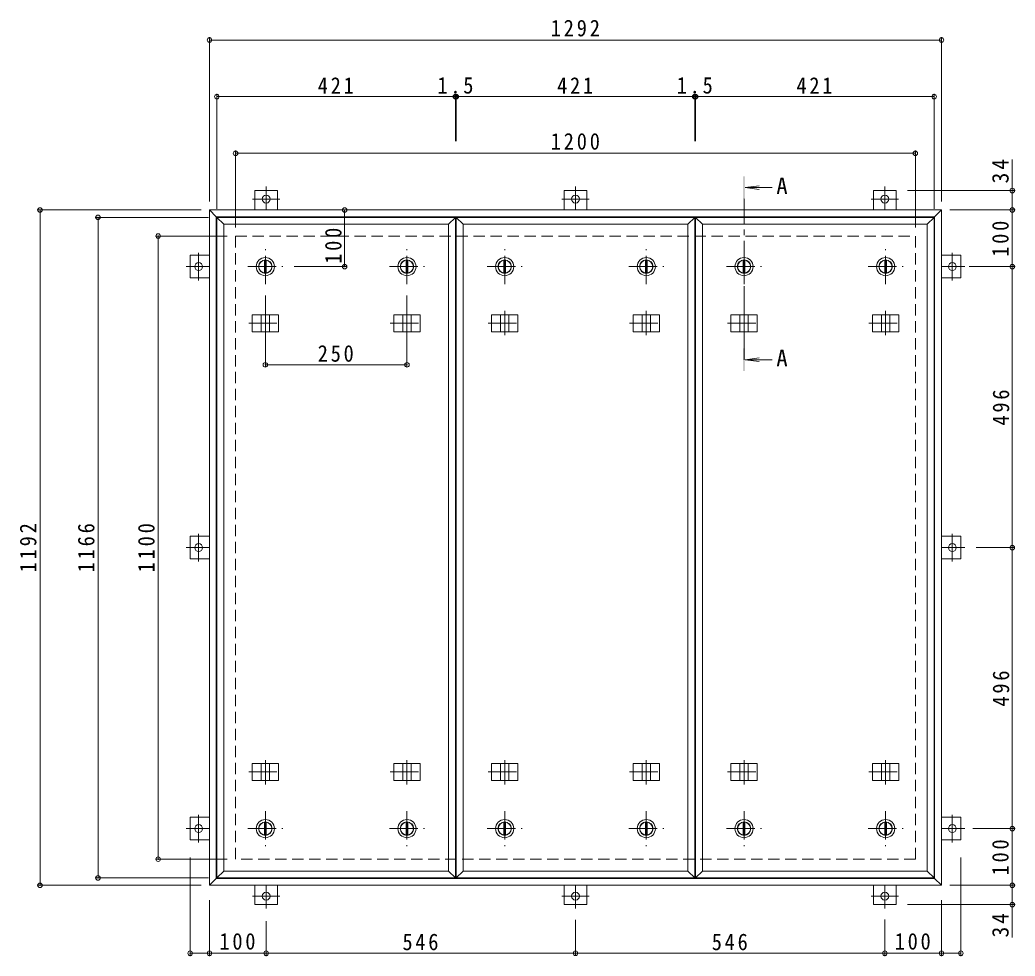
# Model space of a CAD drawing. Units: millimetres at full size, sheet at 1:10. Extents: x -2570 to 2340, y -1962 to 1368.
# Drawn here: x -2253 to -496, y -284 to 1368 of the extents above; entities that cross this region are included whole.
import ezdxf
from ezdxf.enums import TextEntityAlignment as Align

# ---------------------------------------------------------------- set-up
doc = ezdxf.new("R2010")
doc.units = ezdxf.units.MM
doc.header["$LTSCALE"] = 10
doc.header["$PDMODE"] = 32
doc.header["$PDSIZE"] = 8
doc.linetypes.add('CHAIN1', pattern=[8, 5, -1, 1, -1])
doc.linetypes.add('DASHED2', pattern=[3, 2, -1])
for name, color, linetype, lineweight in [('0-1_躯体', 2, 'DASHED2', 9), ('0-2_仕上', 3, 'Continuous', 9), ('0-3_建具', 4, 'Continuous', 9), ('0-5_寸法', 4, 'Continuous', 9), ('0-C', 2, 'Continuous', 9), ('0-E', 3, 'Continuous', 9), ('0-F', 7, 'Continuous', 9)]:
    doc.layers.add(name, color=color, linetype=linetype, lineweight=lineweight)
doc.styles.add('ＭＳ ゴシック', font='')
doc.styles.get('ＭＳ ゴシック').set_extended_font_data('MS Gothic')

msp = doc.modelspace()

# ---------------------------------------------------------------- linework, layer by layer
at = {"layer": '0-1_躯体'}
for p, q in [((-1872.33, 986.92), (-672.33, 986.92)), ((-1872.33, -113.08), (-1872.33, 986.92)), ((-672.33, 986.92), (-672.33, -113.08)), ((-672.33, -113.08), (-1872.33, -113.08))]:
    msp.add_line(p, q, dxfattribs=at)
at = {"layer": '0-2_仕上'}
for p, q in [((-1905.33, 1019.92), (-1484.33, 1019.92)), ((-1905.33, -146.08), (-1905.33, 1019.92)), ((-1496.33, 1007.92), (-1484.33, 1019.92)), ((-1484.33, -146.08), (-1484.33, 1019.92)), ((-1482.83, 1019.92), (-1061.83, 1019.92)), ((-1482.83, -146.08), (-1482.83, 1019.92)), ((-1073.83, 1007.92), (-1061.83, 1019.92)), ((-1061.83, -146.08), (-1061.83, 1019.92)), ((-1060.33, 1019.92), (-639.33, 1019.92)), ((-1060.33, -146.08), (-1060.33, 1019.92)), ((-651.33, 1007.92), (-639.33, 1019.92)), ((-639.33, -146.08), (-639.33, 1019.92)), ((-1893.33, -134.08), (-1893.33, 1007.92)), ((-1496.33, -134.08), (-1496.33, 1007.92)), ((-1470.83, -134.08), (-1470.83, 1007.92)), ((-1073.83, -134.08), (-1073.83, 1007.92)), ((-1048.33, -134.08), (-1048.33, 1007.92)), ((-651.33, -134.08), (-651.33, 1007.92)), ((-1905.33, -146.08), (-1893.33, -134.08)), ((-1496.33, -134.08), (-1893.33, -134.08)), ((-1484.33, -146.08), (-1496.33, -134.08)), ((-1482.83, -146.08), (-1470.83, -134.08)), ((-1073.83, -134.08), (-1470.83, -134.08)), ((-1061.83, -146.08), (-1073.83, -134.08)), ((-1060.33, -146.08), (-1048.33, -134.08)), ((-651.33, -134.08), (-1048.33, -134.08)), ((-639.33, -146.08), (-651.33, -134.08)), ((-1484.33, -146.08), (-1905.33, -146.08)), ((-1061.83, -146.08), (-1482.83, -146.08)), ((-639.33, -146.08), (-1060.33, -146.08))]:
    msp.add_line(p, q, dxfattribs=at)
for points in [[(-1905.33, 1019.92), (-1893.33, 1007.92), (-1496.33, 1007.92)], [(-1482.83, 1019.92), (-1470.83, 1007.92), (-1073.83, 1007.92)], [(-1060.33, 1019.92), (-1048.33, 1007.92), (-651.33, 1007.92)]]:
    msp.add_lwpolyline(points, dxfattribs=at)
at = {"layer": '0-3_建具', "color": 2}
for p, q in [((-1918.33, 1032.92), (-1906.33, 1020.92)), ((-1918.33, 1032.92), (-626.33, 1032.92)), ((-1918.33, -159.08), (-1918.33, 1032.92)), ((-1906.33, 1020.92), (-638.33, 1020.92)), ((-1906.33, -147.08), (-1906.33, 1020.92)), ((-638.33, 1020.92), (-626.33, 1032.92)), ((-638.33, -147.08), (-638.33, 1020.92)), ((-626.33, 1032.92), (-626.33, -159.08)), ((-1906.33, -147.08), (-1918.33, -159.08)), ((-638.33, -147.08), (-1906.33, -147.08)), ((-638.33, -147.08), (-626.33, -159.08)), ((-626.33, -159.08), (-1918.33, -159.08))]:
    msp.add_line(p, q, dxfattribs=at)
at = {"layer": '0-3_建具'}
for p, q in [((-1842.92, 847.92), (-1842.92, 817.92)), ((-1842.92, 847.92), (-1796.74, 847.92)), ((-1827.33, 847.92), (-1827.33, 817.92)), ((-1812.33, 847.92), (-1812.33, 817.92)), ((-1796.74, 847.92), (-1796.74, 817.92)), ((-1592.92, 847.92), (-1592.92, 817.92)), ((-1592.92, 847.92), (-1546.74, 847.92)), ((-1577.33, 847.92), (-1577.33, 817.92)), ((-1562.33, 847.92), (-1562.33, 817.92)), ((-1546.74, 847.92), (-1546.74, 817.92)), ((-1420.42, 847.92), (-1420.42, 817.92)), ((-1420.42, 847.92), (-1374.24, 847.92)), ((-1404.83, 847.92), (-1404.83, 817.92)), ((-1389.83, 847.92), (-1389.83, 817.92)), ((-1374.24, 847.92), (-1374.24, 817.92)), ((-1170.42, 847.92), (-1170.42, 817.92)), ((-1170.42, 847.92), (-1124.24, 847.92)), ((-1154.83, 847.92), (-1154.83, 817.92)), ((-1139.83, 847.92), (-1139.83, 817.92)), ((-1124.24, 847.92), (-1124.24, 817.92)), ((-997.92, 847.92), (-997.92, 817.92)), ((-997.92, 847.92), (-951.74, 847.92)), ((-982.33, 847.92), (-982.33, 817.92)), ((-967.33, 847.92), (-967.33, 817.92)), ((-951.74, 847.92), (-951.74, 817.92)), ((-747.92, 847.92), (-747.92, 817.92)), ((-747.92, 847.92), (-701.74, 847.92)), ((-732.33, 847.92), (-732.33, 817.92)), ((-717.33, 847.92), (-717.33, 817.92)), ((-701.74, 847.92), (-701.74, 817.92)), ((-1842.92, 817.92), (-1796.74, 817.92)), ((-1592.92, 817.92), (-1546.74, 817.92)), ((-1420.42, 817.92), (-1374.24, 817.92)), ((-1170.42, 817.92), (-1124.24, 817.92)), ((-997.92, 817.92), (-951.74, 817.92)), ((-747.92, 817.92), (-701.74, 817.92)), ((-1842.92, 25.92), (-1842.92, 55.92)), ((-1842.92, 55.92), (-1796.74, 55.92)), ((-1827.33, 25.92), (-1827.33, 55.92)), ((-1812.33, 25.92), (-1812.33, 55.92)), ((-1796.74, 25.92), (-1796.74, 55.92)), ((-1592.92, 25.92), (-1592.92, 55.92)), ((-1592.92, 55.92), (-1546.74, 55.92)), ((-1577.33, 25.92), (-1577.33, 55.92)), ((-1562.33, 25.92), (-1562.33, 55.92)), ((-1546.74, 25.92), (-1546.74, 55.92)), ((-1420.42, 25.92), (-1420.42, 55.92)), ((-1420.42, 55.92), (-1374.24, 55.92)), ((-1404.83, 25.92), (-1404.83, 55.92)), ((-1389.83, 25.92), (-1389.83, 55.92)), ((-1374.24, 25.92), (-1374.24, 55.92)), ((-1170.42, 25.92), (-1170.42, 55.92)), ((-1170.42, 55.92), (-1124.24, 55.92)), ((-1154.83, 25.92), (-1154.83, 55.92)), ((-1139.83, 25.92), (-1139.83, 55.92)), ((-1124.24, 25.92), (-1124.24, 55.92)), ((-997.92, 25.92), (-997.92, 55.92)), ((-997.92, 55.92), (-951.74, 55.92)), ((-982.33, 25.92), (-982.33, 55.92)), ((-967.33, 25.92), (-967.33, 55.92)), ((-951.74, 25.92), (-951.74, 55.92)), ((-747.92, 25.92), (-747.92, 55.92)), ((-747.92, 55.92), (-701.74, 55.92)), ((-732.33, 25.92), (-732.33, 55.92)), ((-717.33, 25.92), (-717.33, 55.92)), ((-701.74, 25.92), (-701.74, 55.92)), ((-1842.92, 25.92), (-1796.74, 25.92)), ((-1592.92, 25.92), (-1546.74, 25.92)), ((-1420.42, 25.92), (-1374.24, 25.92)), ((-1170.42, 25.92), (-1124.24, 25.92)), ((-997.92, 25.92), (-951.74, 25.92)), ((-747.92, 25.92), (-701.74, 25.92))]:
    msp.add_line(p, q, dxfattribs=at)
at = {"layer": '0-3_建具', "linetype": 'CHAIN1'}
for p, q in [((-1819.83, 855.04), (-1819.83, 811.8)), ((-1569.83, 855.04), (-1569.83, 811.8)), ((-1397.33, 855.04), (-1397.33, 811.8)), ((-1147.33, 855.04), (-1147.33, 811.8)), ((-974.83, 855.04), (-974.83, 811.8)), ((-724.83, 855.04), (-724.83, 811.8)), ((-1849.24, 832.92), (-1790.42, 832.92)), ((-1599.24, 832.92), (-1540.42, 832.92)), ((-1426.74, 832.92), (-1367.92, 832.92)), ((-1176.74, 832.92), (-1117.92, 832.92)), ((-1004.24, 832.92), (-945.42, 832.92)), ((-754.24, 832.92), (-695.42, 832.92)), ((-1819.83, 18.8), (-1819.83, 62.04)), ((-1569.83, 18.8), (-1569.83, 62.04)), ((-1397.33, 18.8), (-1397.33, 62.04)), ((-1147.33, 18.8), (-1147.33, 62.04)), ((-974.83, 18.8), (-974.83, 62.04)), ((-724.83, 18.8), (-724.83, 62.04)), ((-1849.24, 40.92), (-1790.42, 40.92)), ((-1599.24, 40.92), (-1540.42, 40.92)), ((-1426.74, 40.92), (-1367.92, 40.92)), ((-1176.74, 40.92), (-1117.92, 40.92)), ((-1004.24, 40.92), (-945.42, 40.92)), ((-754.24, 40.92), (-695.42, 40.92))]:
    msp.add_line(p, q, dxfattribs=at)
at = {"layer": '0-5_寸法'}
for p, q in [((-972.83, 1072.49), (-948.04, 1075.75)), ((-972.83, 1072.49), (-948.04, 1069.23)), ((-972.83, 1072.49), (-925.36, 1072.49)), ((-972.83, 768.61), (-948.04, 771.88)), ((-972.83, 768.61), (-948.04, 765.35)), ((-972.83, 768.61), (-925.36, 768.61))]:
    msp.add_line(p, q, dxfattribs=at)
at = {"layer": '0-5_寸法', "linetype": 'CHAIN1'}
msp.add_line((-974.83, 768.61), (-974.83, 1052.49), dxfattribs=at)
at = {"layer": '0-5_寸法'}
for points in [[(-972.83, 1092.49), (-976.83, 1092.49), (-972.83, 1052.49), (-976.83, 1052.49)], [(-972.83, 748.61), (-976.83, 748.61), (-972.83, 788.61), (-976.83, 788.61)]]:
    msp.add_solid(points, dxfattribs=at)
at = {"layer": '0-C', "linetype": 'CHAIN1'}
for p, q in [((-1819.83, 901.92), (-1819.83, 963.92)), ((-1569.83, 901.92), (-1569.83, 963.92)), ((-1397.33, 901.92), (-1397.33, 963.92)), ((-1147.33, 901.92), (-1147.33, 963.92)), ((-974.83, 901.92), (-974.83, 963.92)), ((-724.83, 901.92), (-724.83, 963.92)), ((-1850.83, 932.92), (-1788.83, 932.92)), ((-1600.83, 932.92), (-1538.83, 932.92)), ((-1428.33, 932.92), (-1366.33, 932.92)), ((-1178.33, 932.92), (-1116.33, 932.92)), ((-1005.83, 932.92), (-943.83, 932.92)), ((-755.83, 932.92), (-693.83, 932.92)), ((-1819.83, -28.08), (-1819.83, -90.08)), ((-1569.83, -28.08), (-1569.83, -90.08)), ((-1397.33, -28.08), (-1397.33, -90.08)), ((-1147.33, -28.08), (-1147.33, -90.08)), ((-974.83, -28.08), (-974.83, -90.08)), ((-724.83, -28.08), (-724.83, -90.08)), ((-1850.83, -59.08), (-1788.83, -59.08)), ((-1600.83, -59.08), (-1538.83, -59.08)), ((-1428.33, -59.08), (-1366.33, -59.08)), ((-1178.33, -59.08), (-1116.33, -59.08)), ((-1005.83, -59.08), (-943.83, -59.08)), ((-755.83, -59.08), (-693.83, -59.08))]:
    msp.add_line(p, q, dxfattribs=at)
at = {"layer": '0-C'}
for p, q in [((-1821.33, 944.32), (-1821.33, 921.52)), ((-1818.33, 944.32), (-1818.33, 921.52)), ((-1571.33, 944.32), (-1571.33, 921.52)), ((-1568.33, 944.32), (-1568.33, 921.52)), ((-1398.83, 944.32), (-1398.83, 921.52)), ((-1395.83, 944.32), (-1395.83, 921.52)), ((-1148.83, 944.32), (-1148.83, 921.52)), ((-1145.83, 944.32), (-1145.83, 921.52)), ((-976.33, 944.32), (-976.33, 921.52)), ((-973.33, 944.32), (-973.33, 921.52)), ((-726.33, 944.32), (-726.33, 921.52)), ((-723.33, 944.32), (-723.33, 921.52)), ((-1821.33, -70.48), (-1821.33, -47.68)), ((-1818.33, -70.48), (-1818.33, -47.68)), ((-1571.33, -70.48), (-1571.33, -47.68)), ((-1568.33, -70.48), (-1568.33, -47.68)), ((-1398.83, -70.48), (-1398.83, -47.68)), ((-1395.83, -70.48), (-1395.83, -47.68)), ((-1148.83, -70.48), (-1148.83, -47.68)), ((-1145.83, -70.48), (-1145.83, -47.68)), ((-976.33, -70.48), (-976.33, -47.68)), ((-973.33, -70.48), (-973.33, -47.68)), ((-726.33, -70.48), (-726.33, -47.68)), ((-723.33, -70.48), (-723.33, -47.68))]:
    msp.add_line(p, q, dxfattribs=at)
for centre, radius in [((-1819.83, 932.92), 16), ((-1569.83, 932.92), 16), ((-1397.33, 932.92), 16), ((-1147.33, 932.92), 16), ((-974.83, 932.92), 16), ((-724.83, 932.92), 16), ((-1819.83, 932.92), 12), ((-1819.83, 932.92), 11.5), ((-1569.83, 932.92), 12), ((-1569.83, 932.92), 11.5), ((-1397.33, 932.92), 12), ((-1397.33, 932.92), 11.5), ((-1147.33, 932.92), 12), ((-1147.33, 932.92), 11.5), ((-974.83, 932.92), 12), ((-974.83, 932.92), 11.5), ((-724.83, 932.92), 12), ((-724.83, 932.92), 11.5), ((-1819.83, -59.08), 16), ((-1819.83, -59.08), 12), ((-1819.83, -59.08), 11.5), ((-1569.83, -59.08), 16), ((-1569.83, -59.08), 12), ((-1569.83, -59.08), 11.5), ((-1397.33, -59.08), 16), ((-1397.33, -59.08), 12), ((-1397.33, -59.08), 11.5), ((-1147.33, -59.08), 16), ((-1147.33, -59.08), 12), ((-1147.33, -59.08), 11.5), ((-974.83, -59.08), 16), ((-974.83, -59.08), 12), ((-974.83, -59.08), 11.5), ((-724.83, -59.08), 16), ((-724.83, -59.08), 12), ((-724.83, -59.08), 11.5)]:
    msp.add_circle(centre, radius, dxfattribs=at)
at = {"layer": '0-E', "linetype": 'CHAIN1'}
for p, q in [((-1818.33, 1074.09), (-1818.33, 1032.92)), ((-1272.33, 1074.09), (-1272.33, 1032.92)), ((-726.33, 1074.09), (-726.33, 1032.92)), ((-1793.95, 1052.12), (-1842.7, 1052.12)), ((-1247.95, 1052.12), (-1296.7, 1052.12)), ((-701.95, 1052.12), (-750.7, 1052.12)), ((-1937.53, 957.3), (-1937.53, 908.54)), ((-607.13, 908.54), (-607.13, 957.3)), ((-1959.5, 932.92), (-1918.33, 932.92)), ((-585.15, 932.92), (-626.33, 932.92)), ((-1937.53, 461.3), (-1937.53, 412.54)), ((-607.13, 412.54), (-607.13, 461.3)), ((-1959.5, 436.92), (-1918.33, 436.92)), ((-585.15, 436.92), (-626.33, 436.92)), ((-1937.53, -34.7), (-1937.53, -83.46)), ((-607.13, -83.46), (-607.13, -34.7)), ((-1959.5, -59.08), (-1918.33, -59.08)), ((-585.15, -59.08), (-626.33, -59.08)), ((-1818.33, -200.25), (-1818.33, -159.08)), ((-1272.33, -200.25), (-1272.33, -159.08)), ((-726.33, -200.25), (-726.33, -159.08)), ((-1842.7, -178.28), (-1793.95, -178.28)), ((-1296.7, -178.28), (-1247.95, -178.28)), ((-750.7, -178.28), (-701.95, -178.28))]:
    msp.add_line(p, q, dxfattribs=at)
at = {"layer": '0-E'}
for p, q in [((-1838.33, 1067.12), (-1798.33, 1067.12)), ((-1838.33, 1067.12), (-1838.33, 1032.92)), ((-1798.33, 1067.12), (-1798.33, 1032.92)), ((-1292.33, 1067.12), (-1252.33, 1067.12)), ((-1292.33, 1067.12), (-1292.33, 1032.92)), ((-1252.33, 1067.12), (-1252.33, 1032.92)), ((-746.33, 1067.12), (-706.33, 1067.12)), ((-746.33, 1067.12), (-746.33, 1032.92)), ((-706.33, 1067.12), (-706.33, 1032.92)), ((-1952.53, 912.92), (-1952.53, 952.92)), ((-1952.53, 952.92), (-1918.33, 952.92)), ((-592.13, 952.92), (-626.33, 952.92)), ((-592.13, 952.92), (-592.13, 912.92)), ((-1952.53, 912.92), (-1918.33, 912.92)), ((-592.13, 912.92), (-626.33, 912.92)), ((-1952.53, 416.92), (-1952.53, 456.92)), ((-1952.53, 456.92), (-1918.33, 456.92)), ((-592.13, 456.92), (-626.33, 456.92)), ((-592.13, 456.92), (-592.13, 416.92)), ((-1952.53, 416.92), (-1918.33, 416.92)), ((-592.13, 416.92), (-626.33, 416.92)), ((-1952.53, -79.08), (-1952.53, -39.08)), ((-1952.53, -39.08), (-1918.33, -39.08)), ((-592.13, -39.08), (-626.33, -39.08)), ((-592.13, -39.08), (-592.13, -79.08)), ((-1952.53, -79.08), (-1918.33, -79.08)), ((-592.13, -79.08), (-626.33, -79.08)), ((-1838.33, -193.28), (-1838.33, -159.08)), ((-1798.33, -193.28), (-1798.33, -159.08)), ((-1292.33, -193.28), (-1292.33, -159.08)), ((-1252.33, -193.28), (-1252.33, -159.08)), ((-746.33, -193.28), (-746.33, -159.08)), ((-706.33, -193.28), (-706.33, -159.08)), ((-1798.33, -193.28), (-1838.33, -193.28)), ((-1252.33, -193.28), (-1292.33, -193.28)), ((-706.33, -193.28), (-746.33, -193.28))]:
    msp.add_line(p, q, dxfattribs=at)
for centre in [(-1818.33, 1052.12), (-1272.33, 1052.12), (-726.33, 1052.12), (-1937.53, 932.92), (-607.13, 932.92), (-1937.53, 436.92), (-607.13, 436.92), (-1937.53, -59.08), (-607.13, -59.08), (-1818.33, -178.28), (-1272.33, -178.28), (-726.33, -178.28)]:
    msp.add_circle(centre, 7, dxfattribs=at)
at = {"layer": '0-F'}
for p, q in [((-1918.33, 1047.92), (-1918.33, 1337.92)), ((-626.33, 1047.92), (-626.33, 1337.92)), ((-1918.33, 1332.92), (-626.33, 1332.92)), ((-1905.33, 1034.92), (-1905.33, 1237.92)), ((-1905.33, 1232.92), (-1484.33, 1232.92)), ((-1484.33, 1235.92), (-1484.33, 1154.21)), ((-1484.33, 1232.92), (-1482.83, 1232.92)), ((-1482.83, 1235.92), (-1482.83, 1154.21)), ((-1482.83, 1232.92), (-1061.83, 1232.92)), ((-1061.83, 1235.92), (-1061.83, 1154.21)), ((-1061.83, 1232.92), (-1060.33, 1232.92)), ((-1060.33, 1235.92), (-1060.33, 1154.21)), ((-1060.33, 1232.92), (-639.33, 1232.92)), ((-639.33, 1034.92), (-639.33, 1237.92)), ((-1872.33, 1001.92), (-1872.33, 1137.92)), ((-1872.33, 1132.92), (-672.33, 1132.92)), ((-672.33, 1001.92), (-672.33, 1137.92)), ((-501.34, 1067.12), (-501.34, 1122.3)), ((-496.34, 1067.12), (-686.33, 1067.12)), ((-501.34, 1032.92), (-501.34, 1067.12)), ((-1933.33, 1032.92), (-2222.58, 1032.92)), ((-2217.58, -159.08), (-2217.58, 1032.92)), ((-1920.33, 1019.92), (-2120.12, 1019.92)), ((-2115.12, -146.08), (-2115.12, 1019.92)), ((-1679.9, 1032.92), (-1679.9, 932.92)), ((-611.33, 1032.92), (-496.34, 1032.92)), ((-501.34, 932.92), (-501.34, 1032.92)), ((-1887.33, 986.92), (-2013.95, 986.92)), ((-2008.95, -113.08), (-2008.95, 986.92)), ((-1676.9, 932.92), (-1768.83, 932.92)), ((-577.4, 932.92), (-496.34, 932.92)), ((-501.34, 932.92), (-501.34, 436.92)), ((-1819.83, 756.62), (-1819.83, 881.92)), ((-1569.83, 756.62), (-1569.83, 881.92)), ((-1819.83, 759.62), (-1569.83, 759.62)), ((-498.34, 436.92), (-565.15, 436.92)), ((-501.34, 436.92), (-501.34, -59.08)), ((-570.81, -59.08), (-496.34, -59.08)), ((-501.34, -159.08), (-501.34, -59.08)), ((-1887.33, -113.08), (-2013.95, -113.08)), ((-1952.53, -284.08), (-1952.53, -110.29)), ((-592.13, -284.08), (-592.13, -110.29)), ((-1920.33, -146.08), (-2120.12, -146.08)), ((-1933.33, -159.08), (-2222.58, -159.08)), ((-611.33, -159.08), (-496.34, -159.08)), ((-501.34, -159.08), (-501.34, -193.28)), ((-1918.33, -185.29), (-1918.33, -284.08)), ((-626.33, -185.29), (-626.33, -284.08)), ((-496.34, -193.28), (-686.33, -193.28)), ((-501.34, -193.28), (-501.34, -251.23)), ((-1818.33, -222.59), (-1818.33, -284.08)), ((-1272.33, -282.08), (-1272.33, -220.25)), ((-726.33, -219.22), (-726.33, -284.08)), ((-1952.53, -279.08), (-1918.33, -279.08)), ((-1918.33, -279.08), (-1818.33, -279.08)), ((-1818.33, -279.08), (-1272.33, -279.08)), ((-1272.33, -279.08), (-726.33, -279.08)), ((-726.33, -279.08), (-626.33, -279.08)), ((-626.33, -279.08), (-592.13, -279.08))]:
    msp.add_line(p, q, dxfattribs=at)
for p in [(-1918.33, 1332.92), (-626.33, 1332.92), (-1905.33, 1232.92), (-1484.33, 1232.92), (-1482.83, 1232.92), (-1061.83, 1232.92), (-1060.33, 1232.92), (-639.33, 1232.92), (-1872.33, 1132.92), (-672.33, 1132.92), (-501.34, 1067.12), (-2217.58, 1032.92), (-1679.9, 1032.92), (-501.34, 1032.92), (-2115.12, 1019.92), (-2008.95, 986.92), (-1679.9, 932.92), (-501.34, 932.92), (-1819.83, 759.62), (-1569.83, 759.62), (-501.34, 436.92), (-501.34, -59.08), (-2008.95, -113.08), (-2217.58, -159.08), (-2115.12, -146.08), (-501.34, -159.08), (-501.34, -193.28), (-1952.53, -279.08), (-1918.33, -279.08), (-1818.33, -279.08), (-1272.33, -279.08), (-726.33, -279.08), (-626.33, -279.08), (-592.13, -279.08)]:
    msp.add_point(p, dxfattribs=at)

# ---------------------------------------------------------------- texts
at = {"layer": '0-5_寸法', "color": 2, "style": 'ＭＳ ゴシック'}
for p in [(-917.8, 1052.09), (-917.8, 748.22)]:
    msp.add_text('A', height=29.33, dxfattribs=at).set_placement(p, align=Align.BOTTOM_LEFT)
at = {"layer": '0-F', "color": 2, "char_height": 29.33, "attachment_point": 7, "style": 'ＭＳ ゴシック'}
for s, insert in [('\\T1.28;\\W0.9;1292', (-1316.08, 1338.92)), ('\\T1.27;\\W0.9;421', (-1727.33, 1237.92)), ('\\T1.27;\\W0.9;1.5', (-1516.08, 1237.92)), ('\\T1.27;\\W0.9;421', (-1304.83, 1237.92)), ('\\T1.27;\\W0.9;1.5', (-1093.58, 1237.92)), ('\\T1.27;\\W0.9;421', (-882.33, 1237.92)), ('\\T1.28;\\W0.9;1200', (-1316.08, 1138.92)), ('\\T1.27;\\W0.9;250', (-1727.33, 764.62)), ('\\T1.27;\\W0.9;100', (-1900.83, -273.08)), ('\\T1.27;\\W0.9;546', (-1577.83, -274.08)), ('\\T1.27;\\W0.9;546', (-1031.83, -274.08)), ('\\T1.27;\\W0.9;100', (-708.83, -273.08))]:
    msp.add_mtext(s, dxfattribs=dict(at, insert=insert))
at = {"layer": '0-F', "color": 2, "char_height": 29.33, "attachment_point": 7, "rotation": 90, "style": 'ＭＳ ゴシック'}
for s, insert in [('\\T1.27;\\W0.95;34', (-507.34, 1079.8)), ('\\T1.27;\\W0.9;100', (-507.34, 950.42)), ('\\T1.27;\\W0.9;100', (-1684.9, 938.01)), ('\\T1.27;\\W0.9;496', (-506.34, 652.42)), ('\\T1.28;\\W0.9;1192', (-2223.58, 393.17)), ('\\T1.28;\\W0.9;1166', (-2121.12, 393.17)), ('\\T1.28;\\W0.9;1100', (-2014.95, 393.17)), ('\\T1.27;\\W0.9;496', (-506.34, 156.42)), ('\\T1.27;\\W0.9;100', (-507.34, -141.58)), ('\\T1.27;\\W0.95;34', (-507.34, -251.23))]:
    msp.add_mtext(s, dxfattribs=dict(at, insert=insert))

doc.saveas('drawing.dxf')
